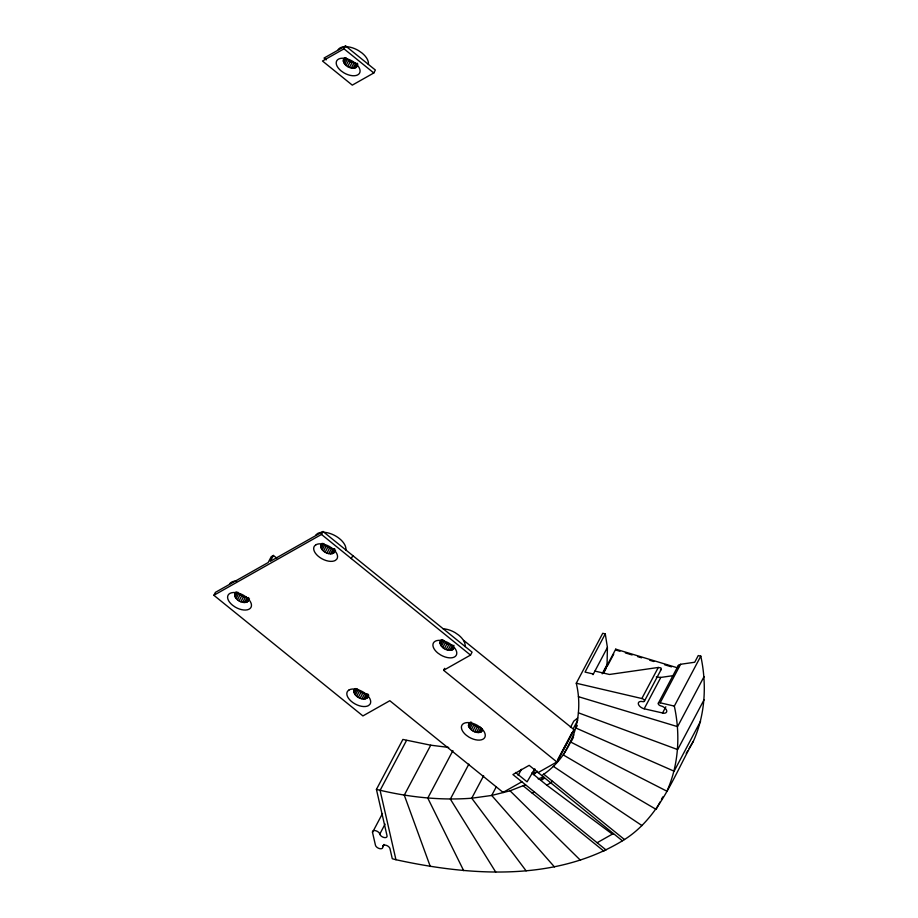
<?xml version="1.0" encoding="UTF-8"?>
<svg xmlns="http://www.w3.org/2000/svg" width="918" height="918" viewBox="0 0 918 918"><rect width="100%" height="100%" fill="white"/><g stroke="black" fill="none" stroke-linecap="round" stroke-linejoin="round"><path stroke-width="1.38" d="M607.028 666.629L607.406 647.488L605.272 633.879L602.736 633.294L576.274 683.233C584.594 717.394 571.903 756.18 541.781 775.561L529.17 765.348L512.91 774.551L606.075 849.965M382.485 813.566L372.513 832.385L375.451 845.226A3.993 2.203 27.9 0 0 379.662 848.634A3.993 2.203 27.9 0 0 382.703 846.912A3.993 2.203 27.9 0 1 385.755 845.191A3.993 2.203 27.9 0 1 389.966 848.611L392.284 858.732L395.945 859.718C471.026 876.128 556.572 881.957 624.492 839.545C659.812 817.135 673.812 775.951 693.377 741.239C705.334 714.629 706.917 684.449 700.79 656.14L698.254 655.555L694.708 662.245L680.582 664.276L678.379 665.366L658.39 703.119M356.62 63.388L356.781 66.945C352.11 70.663 341.966 65.316 343.63 59.234L344.502 58.477M249.478 598.777C247.08 606.844 232.965 600.326 235.019 593.521L235.892 592.764M248.17 601.233L248.009 597.675M335.563 550.1C333.165 558.167 319.051 551.649 321.105 544.844L321.977 544.087M334.255 552.556L334.106 548.998M368.703 695.282C366.316 703.349 352.191 696.831 354.245 690.026L356.379 688.821M367.395 697.737L367.246 694.18M453.331 645.503L453.481 649.06C448.81 652.778 438.678 647.431 440.33 641.349L442.465 640.144M644.333 701.295L661.247 669.36L660.88 667.879L658.298 667.466L609.426 674.466L594.933 671.092M678.379 665.366L678.758 666.847M343.998 48.838L345.558 45.9L375.359 70.032L373.81 72.97L352.282 85.133L322.482 61.013L343.998 48.838L373.81 72.97M343.206 60.255L344.514 57.8M343.263 61.472L345.214 57.788M343.791 62.803L346.396 57.88M344.755 64.145L347.36 59.222L350.309 61.609L355.691 63.331L353.086 68.253M346.086 65.419L348.691 60.496M347.704 66.532L350.309 61.609M349.494 67.416L352.099 62.493M351.33 68.001L353.935 63.078M354.646 68.15L357.251 63.227M355.909 67.714L357.859 64.019M525.521 784.764L510.041 790.811L503.248 792.532L389.806 700.721L362.908 715.925L213.871 595.289L215.42 592.351L268.148 562.539L271.269 556.664L273.415 555.447L276.743 558.144M234.595 594.543L235.903 592.087M234.652 595.759L236.603 592.064M235.18 597.09L237.785 592.167M236.144 598.433L238.749 593.51L243.488 596.78L247.08 597.618L244.475 602.541M237.475 599.706L240.08 594.784M239.093 600.82L241.698 595.897M240.883 601.703L243.488 596.78M242.719 602.288L245.324 597.366M246.035 602.438L248.64 597.515M247.298 601.99L248.606 599.534M273.415 555.447L270.305 561.323L323.033 531.511L472.07 652.147L470.509 655.085L443.612 670.289L557.031 762.101L574.152 729.776L463.705 640.385M213.871 595.289L321.484 534.448L323.033 531.511M320.68 545.866L321.988 543.41M320.738 547.082L322.688 543.399M321.266 548.413L323.87 543.49M322.229 549.756L324.834 544.833L327.783 547.22L333.165 548.941L330.56 553.864M323.561 551.029L326.165 546.107M325.179 552.143L327.783 547.22M326.969 553.026L329.573 548.103M328.805 553.611L331.409 548.689M332.121 553.761L334.737 548.838M333.383 553.324L334.691 550.857M351.284 558.58L352.845 555.631M353.82 691.047L355.128 688.592M353.878 692.264L355.828 688.58M354.405 693.595L357.01 688.672L360.923 692.401L366.305 694.123L363.7 699.046M355.369 694.937L357.974 690.015M356.7 696.211L359.305 691.288M358.318 697.324L360.923 692.401M360.108 698.208L362.713 693.285M361.944 698.793L364.549 693.87M365.261 698.942L367.877 694.019M366.523 698.506L368.485 694.811M439.917 642.37L441.214 639.915M439.963 643.587L441.925 639.903M440.491 644.918L443.096 639.995L447.02 643.736L452.402 645.446L449.786 650.369M441.455 646.261L444.06 641.338M442.797 647.534L445.402 642.611M444.404 648.659L447.02 643.736M446.194 649.531L448.799 644.608M448.03 650.116L450.635 645.193M372.513 832.385A3.993 2.203 27.9 0 1 375.554 830.675A3.993 2.203 27.9 0 1 379.777 834.083A3.993 2.203 27.9 0 0 383.988 837.491A3.993 2.203 27.9 0 0 387.029 835.77L376.426 789.4L402.887 739.438L430.737 745.198L448.707 747.424M451.358 650.277L453.962 645.354M452.62 649.829L453.917 647.362M406.548 740.413L380.086 790.375L395.945 859.718M443.612 670.289L444.645 668.338M379.777 834.083L385.067 824.089M430.737 745.198L404.276 795.149L430.29 866.5M382.703 846.912L384.022 844.422M452.918 750.614L427.777 798.075L463.67 870.643M482.352 729.064L481.984 731.313C477.463 734.698 470.245 730.648 468.455 725.828L470.418 722.145M468.983 727.159L471.588 722.236M469.947 728.502L472.552 723.579L475.513 725.977L480.894 727.687L478.289 732.61M471.29 729.776L473.895 724.853M472.908 730.9L475.513 725.977M474.686 731.772L477.291 726.849M476.522 732.357L479.127 727.435M479.85 732.518L481.801 728.823M481.112 732.071L482.409 729.603M468.868 764.12L450.348 799.096L495.731 872.1M483.648 775.733L471.737 798.212C439.745 800.657 407.523 797.019 376.426 789.4M496.34 786.703L491.715 795.447L471.737 798.212L526.106 870.849M518.154 775.503L521.435 769.318M605.272 633.879L585.041 672.091L593.384 674.03M534.724 768.917L527.081 781.826L515.514 772.463M593.017 674.673L607.406 647.488M570.434 727.481L573.761 721.181L577.778 717.979M573.234 728.743L577.824 720.079M602.197 673.823L607.486 663.829M603.057 673.089L615.726 649.164L678.218 668.04M557.719 759.668L571.983 732.736M573.991 729.649L556.882 761.974L538.109 772.589M577.273 725.553L575.953 728.054L674.11 771.2L700.572 721.238M573.899 734.962L563.319 754.94L656.152 809.401L660.122 801.907M573.532 737.143L570.881 742.134L666.916 791.201C678.872 764.591 680.456 734.411 674.328 706.103L700.79 656.14M576.274 683.233L641.843 698.529L658.298 667.466M641.843 698.529L642.508 698.736A2.387 1.32 27.9 0 1 644.447 700.595A2.387 1.32 27.9 0 1 643.185 701.696L641.349 701.432A5.6 3.098 27.9 0 0 638.366 704.037A5.6 3.098 27.9 0 0 642.933 708.386L644.184 708.788L660.799 677.427L673.342 675.625M644.184 708.788L663.714 713.24A5.6 3.098 27.9 0 0 666.697 710.635A5.6 3.098 27.9 0 0 662.13 706.275L660.214 705.667A2.387 1.32 27.9 0 1 658.263 703.819A2.387 1.32 27.9 0 1 659.537 702.706L660.18 702.798L680.582 664.276M662.521 713.068L665.837 706.803M704.026 676.681L677.564 726.643L578.386 696.67M704.129 699.631L677.668 749.593L578.466 712.838M661.442 799.406L662.773 796.916M603.654 673.055L606.339 667.994M607.682 665.458L613.729 654.075M541.345 780.002L543.686 776.674L542.113 779.589L540.702 780.254M686.205 753.38L687.639 750.947M689.074 748.526L693.377 741.239M535.194 769.387L533.415 771.384L535.423 773.117L537.214 771.109M661.247 669.36L660.421 670.037M533.84 774.7L535.423 773.117L531.751 773.002L546.738 785.142L612.719 834.416M315.654 535.194L317.594 533.507A17.006 9.409 27.9 0 1 322.666 532.279M550.743 782.813L552.567 781.344L624.492 839.545M542.113 779.589L544.397 778.292M345.558 45.9L324.031 58.063L326.246 59.854M503.075 792.395L521.849 781.78M597.136 842.724L613.396 833.533M546.738 785.142L551.397 782.526M523.053 785.728L532.015 792.968L534.483 792.005M538.178 778.946L542.068 777.431M470.957 722.386L468.834 723.591L468.455 725.828M503.248 792.532L491.715 795.447L554.449 866.913M660.799 677.427L656.278 677.014M660.18 702.798L674.328 706.103M619.937 651.275L615.875 650.036L615.726 649.164M625.365 652.916L632.146 654.959M637.574 656.6L641.636 657.827M649.772 660.294L653.845 661.522M664.689 664.793L671.471 666.847M553.324 766.323L641.969 825.569M321.484 534.448L470.509 655.085M543.617 774.092L552.567 781.344M541.781 775.561L622.335 840.762M532.015 792.968L603.929 851.181M510.041 790.811L580.509 860.327M229.569 583.871A17.006 9.409 27.9 0 1 236.569 580.956M323.882 532.291A17.006 9.409 27.9 0 1 345.868 550.089M443.107 628.796A17.006 9.409 27.9 0 1 455.087 632.617L458.679 635.107A17.006 9.409 27.9 0 1 465.093 646.593M338.18 49.583A17.006 9.409 27.9 0 1 358.376 50.501L361.979 52.992A17.006 9.409 27.9 0 1 368.382 64.478M315.93 544.753L314.449 546.049A12.978 7.183 27.9 0 0 319.946 557.536A12.978 7.183 27.9 0 0 335.311 560.439L336.791 559.142A12.978 7.183 27.9 0 0 331.295 547.656A12.978 7.183 27.9 0 0 315.93 544.753M349.069 689.934L347.589 691.231A12.978 7.183 27.9 0 0 353.086 702.718A12.978 7.183 27.9 0 0 368.451 705.621L369.931 704.324A12.978 7.183 27.9 0 0 364.435 692.838A12.978 7.183 27.9 0 0 349.069 689.934M355.14 63.032L352.397 61.139A12.978 7.183 27.9 0 0 337.629 59.727A12.978 7.183 27.9 0 0 341.152 70.938L343.894 72.832A12.978 7.183 27.9 0 0 358.663 74.243A12.978 7.183 27.9 0 0 355.14 63.032M451.84 645.147L449.097 643.254A12.978 7.183 27.9 0 0 434.329 641.843A12.978 7.183 27.9 0 0 437.852 653.054L440.606 654.947A12.978 7.183 27.9 0 0 455.362 656.359A12.978 7.183 27.9 0 0 451.84 645.147M480.332 727.389L477.589 725.495A12.978 7.183 27.9 0 0 462.821 724.084A12.978 7.183 27.9 0 0 466.344 735.295L469.098 737.2A12.978 7.183 27.9 0 0 483.855 738.6A12.978 7.183 27.9 0 0 480.332 727.389M246.529 597.32L243.786 595.426A12.978 7.183 27.9 0 0 229.018 594.015A12.978 7.183 27.9 0 0 232.541 605.226L235.283 607.119A12.978 7.183 27.9 0 0 250.052 608.531A12.978 7.183 27.9 0 0 246.529 597.32"/></g></svg>
